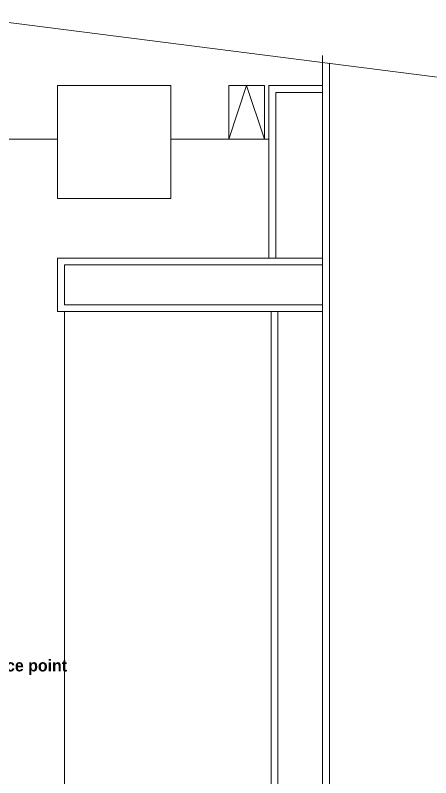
# Model space of a CAD drawing. Header units: metres. Extents: x 5205117 to 5948571, y 646915 to 1143748.
# Drawn here: x 5340023 to 5353981, y 1064921 to 1090552 of the extents above; entities that cross this region are included whole.
import ezdxf

# ---------------------------------------------------------------- set-up
doc = ezdxf.new("R2010")
doc.units = ezdxf.units.M
doc.header["$MEASUREMENT"] = 0
for name, color, linetype, lineweight in [('A-Elevation 1', 4, 'Continuous', 13), ('A-Elevation 2', 163, 'Continuous', 9), ('A-Elevation 3', 251, 'Continuous', 5), ('dim start point', 10, 'Continuous', 0), ('road', 7, 'Continuous', 9)]:
    doc.layers.add(name, color=color, linetype=linetype, lineweight=lineweight)
doc.styles.add('CENTURY GOTHIC', font='GOTHIC.TTF')

msp = doc.modelspace()

# ---------------------------------------------------------------- linework, layer by layer
at = {"layer": 'A-Elevation 1'}
msp.add_lwpolyline([(5350346.9, 1089191.6), (5350346.9, 1082390.1), (5341446.9, 1082390.1), (5341446.9, 1080590.1), (5350346.9, 1080590.1), (5350346.9, 1057750.1), (5341446.9, 1057750.1), (5341446.9, 1055950.1), (5350576.9, 1055950.1), (5350576.9, 1088930.5)], dxfattribs=at)
msp.add_lwpolyline([(5350346.9, 1080820.1), (5341676.9, 1080820.1), (5341676.9, 1082160.1), (5350346.9, 1082160.1), (5350346.9, 1080820.1)], close=True, dxfattribs=at)
at = {"layer": 'A-Elevation 2', "ltscale": 5}
for points in [[(5350346.9, 1088190.1), (5348546.9, 1088190.1), (5348546.9, 1082390.1)], [(5348776.9, 1082390.1), (5348776.9, 1087960.1), (5350346.9, 1087960.1)]]:
    msp.add_lwpolyline(points, dxfattribs=at)
at = {"layer": 'A-Elevation 2', "ltscale": 5, "flags": 128}
for points in [[(5348616.9, 1080590.1), (5348616.9, 1057750.1)], [(5348846.9, 1080590.1), (5348846.9, 1057750.1)]]:
    msp.add_lwpolyline(points, dxfattribs=at)
at = {"layer": 'A-Elevation 3', "ltscale": 5, "flags": 128}
for points in [[(5345246.9, 1084390.1), (5341446.9, 1084390.1), (5341446.9, 1088190.1), (5345246.9, 1088190.1)], [(5347196.9, 1086390.1), (5347796.9, 1088190.1), (5348396.9, 1086390.1), (5348396.9, 1088190.1), (5347196.9, 1088190.1)]]:
    msp.add_lwpolyline(points, close=True, dxfattribs=at)
for points in [[(5339646.9, 1086390.1), (5341446.9, 1086390.1)], [(5345246.9, 1086390.1), (5348546.9, 1086390.1)], [(5341676.9, 1080590.1), (5341676.9, 1062600.1)]]:
    msp.add_lwpolyline(points, dxfattribs=at)
at = {"layer": 'road', "ltscale": 0.5}
msp.add_line((5391448.5, 1083736.5), (5337846.9, 1090552.1), dxfattribs=at)
msp.add_lwpolyline([(5352846.9, 884625.3), (5352846.9, 926525.3), (5350346.9, 926525.3), (5350346.9, 966925.3), (5347846.9, 966925.3), (5347846.9, 987125.3), (5352846.9, 987125.3), (5352846.9, 1007325.3), (5350346.9, 1007325.3), (5350346.9, 1027525.3), (5347846.9, 1027525.3), (5347846.9, 1047125.3), (5350346.9, 1047125.3), (5350346.9, 1089194.5)], dxfattribs=at)

# ---------------------------------------------------------------- texts
at = {"layer": 'dim start point', "insert": (5337721.5, 1068375), "char_height": 400, "width": 20351.475, "attachment_point": 7, "rotation": 359.98579, "style": 'CENTURY GOTHIC'}
msp.add_mtext('{\\fCentury Gothic|b1|i0|c0|p34;\\C1;Reference point }', dxfattribs=at)

doc.saveas('drawing.dxf')
